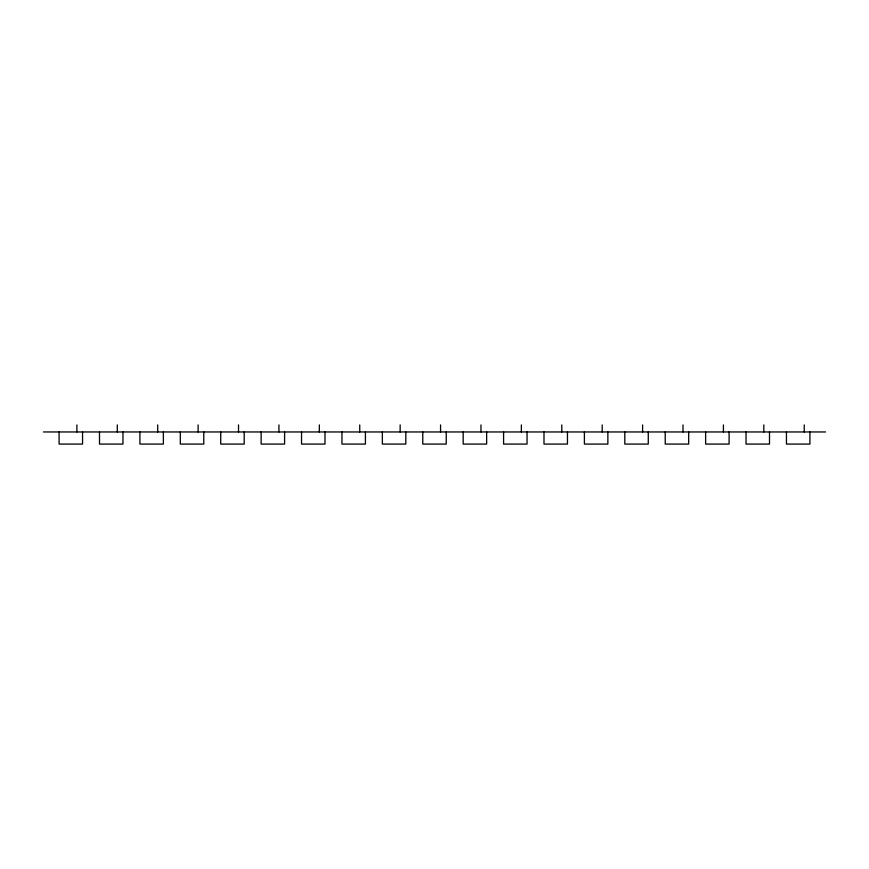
<?xml version="1.0" encoding="UTF-8"?>
<svg xmlns="http://www.w3.org/2000/svg" width="869" height="869" viewBox="0 0 869 869"><rect width="100%" height="100%" fill="white"/><g stroke="black" fill="none" stroke-linecap="round" stroke-linejoin="round"><path stroke-width="1.3" d="M43.45 431.958L825.55 431.958M809.908 431.958L809.908 444.081L786.445 444.081L786.445 431.958M804.238 424.919L804.238 431.958M769.499 431.958L769.499 444.081L746.036 444.081L746.036 431.958M763.829 424.919L763.829 431.958M729.091 431.958L729.091 444.081L705.628 444.081L705.628 431.958M723.421 424.919L723.421 431.958M688.683 431.958L688.683 444.081L665.219 444.081L665.219 431.958M683.012 424.919L683.012 431.958M648.274 431.958L648.274 444.081L624.811 444.081L624.811 431.958M642.604 424.919L642.604 431.958M607.865 431.958L607.865 444.081L584.402 444.081L584.402 431.958M602.195 424.919L602.195 431.958M567.457 431.958L567.457 444.081L543.994 444.081L543.994 431.958M561.787 424.919L561.787 431.958M527.048 431.958L527.048 444.081L503.585 444.081L503.585 431.958M521.378 424.919L521.378 431.958M486.64 431.958L486.64 444.081L463.177 444.081L463.177 431.958M480.97 424.919L480.97 431.958M446.231 431.958L446.231 444.081L422.768 444.081L422.768 431.958M440.561 424.919L440.561 431.958M405.823 431.958L405.823 444.081L382.36 444.081L382.36 431.958M400.153 424.919L400.153 431.958M365.414 431.958L365.414 444.081L341.952 444.081L341.952 431.958M359.744 424.919L359.744 431.958M325.006 431.958L325.006 444.081L301.543 444.081L301.543 431.958M319.336 424.919L319.336 431.958M284.597 431.958L284.597 444.081L261.135 444.081L261.135 431.958M278.927 424.919L278.927 431.958M244.189 431.958L244.189 444.081L220.726 444.081L220.726 431.958M238.519 424.919L238.519 431.958M203.78 431.958L203.78 444.081L180.317 444.081L180.317 431.958M198.11 424.919L198.11 431.958M163.372 431.958L163.372 444.081L139.909 444.081L139.909 431.958M157.702 424.919L157.702 431.958M122.963 431.958L122.963 444.081L99.5 444.081L99.5 431.958M117.293 424.919L117.293 431.958M82.555 431.958L82.555 444.081L59.092 444.081L59.092 431.958M76.885 424.919L76.885 431.958"/></g></svg>
